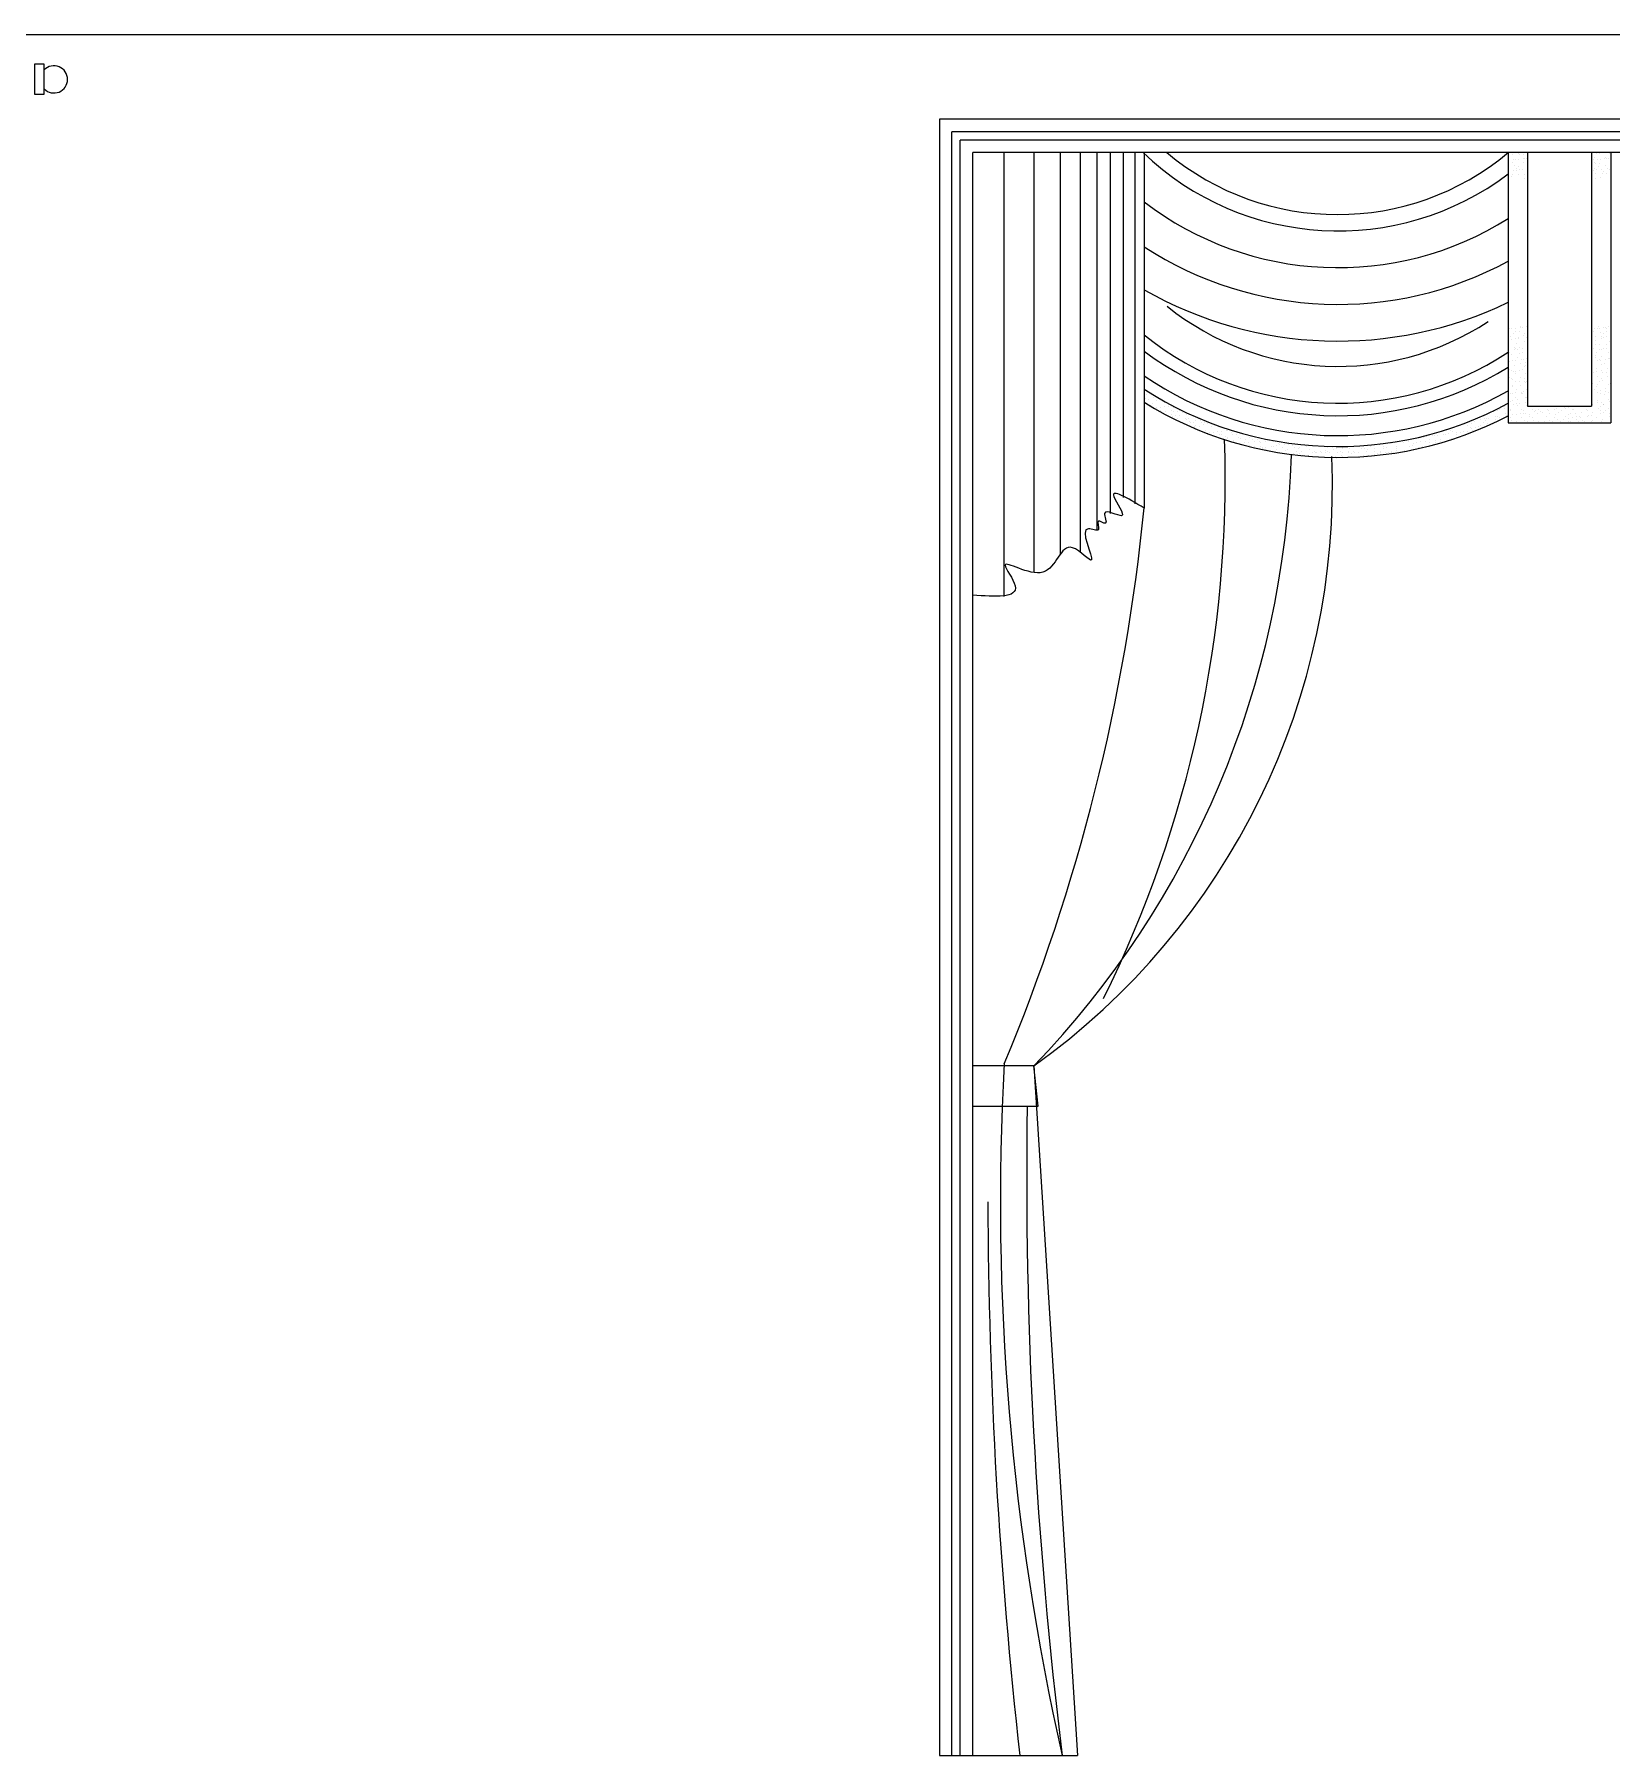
# Model space of a CAD drawing. Header units: inches. Extents: x 3.4 to 45.9, y 7.2 to 32.
# Drawn here: x 15.89 to 18.037, y 13.219 to 15.562 of the extents above; entities that cross this region are included whole.
import ezdxf

# ---------------------------------------------------------------- set-up
doc = ezdxf.new("R2010")
doc.units = ezdxf.units.IN
doc.header["$MEASUREMENT"] = 0
for name, color, linetype in [('02', 2, 'Continuous'), ('1', 1, 'Continuous'), ('4', 4, 'Continuous')]:
    doc.layers.add(name, color=color, linetype=linetype)

msp = doc.modelspace()

# ---------------------------------------------------------------- linework, layer by layer
at = {"layer": '02'}
for p, q in [((17.9027, 15.3987), (17.9027, 15.3987)), ((17.9104, 15.4005), (17.9104, 15.4005)), ((17.9124, 15.3984), (17.9124, 15.3984)), ((17.9175, 15.3989), (17.9175, 15.3989)), ((18.0163, 15.4007), (18.0163, 15.4007)), ((18.0213, 15.4002), (18.0213, 15.4002)), ((18.034, 15.4007), (18.034, 15.4007)), ((17.9033, 15.3912), (17.9033, 15.3912)), ((17.9063, 15.3916), (17.9063, 15.3916)), ((17.9109, 15.3922), (17.9109, 15.3922)), ((17.9173, 15.3939), (17.9173, 15.3939)), ((17.9186, 15.3932), (17.9186, 15.3932)), ((17.9215, 15.3936), (17.9215, 15.3936)), ((18.0123, 15.392), (18.0123, 15.392)), ((18.0145, 15.3949), (18.0145, 15.3949)), ((18.0183, 15.3917), (18.0183, 15.3917)), ((18.0229, 15.3923), (18.0229, 15.3923)), ((18.0276, 15.3935), (18.0276, 15.3935)), ((18.0293, 15.3951), (18.0293, 15.3951)), ((18.0306, 15.3933), (18.0306, 15.3933)), ((18.0335, 15.3937), (18.0335, 15.3937)), ((17.1222, 13.2187), (17.3101, 13.2187))]:
    msp.add_line(p, q, dxfattribs=at)
msp.add_lwpolyline([(15.9034, 15.5216), (15.8902, 15.5216), (15.8902, 15.4808), (15.9034, 15.4808)], close=True, dxfattribs=at)
msp.add_arc((15.9166, 15.5009), 0.0185, 224.373, 135.627, dxfattribs=at)
at = {"layer": '1'}
for p, q in [((17.2097, 15.4013), (17.2097, 14.797)), ((17.2507, 15.4013), (17.2507, 14.8297)), ((17.2864, 15.4013), (17.2864, 14.8539)), ((17.3138, 15.4013), (17.3138, 14.8579)), ((17.3367, 15.4013), (17.3367, 14.8868)), ((17.3545, 15.4013), (17.3545, 14.9099)), ((17.3724, 15.4013), (17.3724, 14.9315)), ((17.3883, 15.4013), (17.3883, 14.9232)), ((17.401, 15.4013), (17.401, 14.9173)), ((17.8967, 15.4013), (17.8967, 15.0332)), ((17.9228, 15.4013), (17.9228, 15.0561)), ((18.0103, 15.4013), (18.0103, 15.0561)), ((18.0364, 15.4013), (18.0364, 15.0332)), ((17.8974, 15.3863), (17.8974, 15.3863)), ((17.903, 15.3878), (17.903, 15.3878)), ((17.9034, 15.3769), (17.9034, 15.3769)), ((17.9059, 15.3837), (17.9059, 15.3837)), ((17.9086, 15.3791), (17.9086, 15.3791)), ((17.9086, 15.3773), (17.9086, 15.3773)), ((17.9102, 15.3821), (17.9102, 15.3821)), ((17.9115, 15.3776), (17.9115, 15.3776)), ((17.9161, 15.3782), (17.9161, 15.3782)), ((17.9179, 15.388), (17.9179, 15.388)), ((18.0129, 15.3763), (18.0129, 15.3763)), ((18.0143, 15.3873), (18.0143, 15.3873)), ((18.0145, 15.3793), (18.0145, 15.3793)), ((18.0154, 15.3864), (18.0154, 15.3864)), ((18.0169, 15.3778), (18.0169, 15.3778)), ((18.0203, 15.3819), (18.0203, 15.3819)), ((18.0209, 15.3865), (18.0209, 15.3865)), ((18.0235, 15.3777), (18.0235, 15.3777)), ((18.027, 15.3757), (18.027, 15.3757)), ((18.0296, 15.3842), (18.0296, 15.3842)), ((18.0321, 15.3793), (18.0321, 15.3793)), ((18.0345, 15.3778), (18.0345, 15.3778)), ((18.0358, 15.3793), (18.0358, 15.3793)), ((17.9005, 15.3681), (17.9005, 15.3681)), ((17.902, 15.3721), (17.902, 15.3721)), ((17.9106, 15.3712), (17.9106, 15.3712)), ((17.9186, 15.3721), (17.9186, 15.3721)), ((17.9186, 15.3661), (17.9186, 15.3661)), ((18.0149, 15.3662), (18.0149, 15.3662)), ((18.0152, 15.3731), (18.0152, 15.3731)), ((18.0224, 15.3674), (18.0224, 15.3674)), ((18.0255, 15.3723), (18.0255, 15.3723)), ((18.03, 15.3733), (18.03, 15.3733)), ((17.9132, 15.1649), (17.9132, 15.1649)), ((17.9138, 15.1633), (17.9138, 15.1633)), ((17.9156, 15.1634), (17.9156, 15.1634)), ((17.9213, 15.1643), (17.9213, 15.1643)), ((18.0191, 15.1651), (18.0191, 15.1651)), ((18.0258, 15.1633), (18.0258, 15.1633)), ((18.0287, 15.1637), (18.0287, 15.1637)), ((18.0333, 15.1643), (18.0333, 15.1643)), ((17.8968, 15.1494), (17.8968, 15.1494)), ((17.8985, 15.1613), (17.8985, 15.1613)), ((17.9001, 15.1507), (17.9001, 15.1507)), ((17.901, 15.147), (17.901, 15.147)), ((17.9015, 15.1616), (17.9015, 15.1616)), ((17.9041, 15.155), (17.9041, 15.155)), ((17.9061, 15.1623), (17.9061, 15.1623)), ((17.9065, 15.1579), (17.9065, 15.1579)), ((17.9067, 15.1477), (17.9067, 15.1477)), ((17.9077, 15.1409), (17.9077, 15.1409)), ((17.9113, 15.1493), (17.9113, 15.1493)), ((17.9113, 15.1483), (17.9113, 15.1483)), ((17.9121, 15.1575), (17.9121, 15.1575)), ((17.9181, 15.152), (17.9181, 15.152)), ((17.9189, 15.1552), (17.9189, 15.1552)), ((17.9193, 15.1443), (17.9193, 15.1443)), ((17.922, 15.1497), (17.922, 15.1497)), ((18.0124, 15.1581), (18.0124, 15.1581)), ((18.0135, 15.1617), (18.0135, 15.1617)), ((18.0151, 15.1455), (18.0151, 15.1455)), ((18.0159, 15.1512), (18.0159, 15.1512)), ((18.0162, 15.1403), (18.0162, 15.1403)), ((18.0181, 15.1623), (18.0181, 15.1623)), ((18.0205, 15.1611), (18.0205, 15.1611)), ((18.0211, 15.14), (18.0211, 15.14)), ((18.0227, 15.1565), (18.0227, 15.1565)), ((18.0233, 15.1483), (18.0233, 15.1483)), ((18.0236, 15.1509), (18.0236, 15.1509)), ((18.026, 15.1494), (18.026, 15.1494)), ((18.0265, 15.1556), (18.0265, 15.1556)), ((18.0301, 15.1581), (18.0301, 15.1581)), ((18.0304, 15.1623), (18.0304, 15.1623)), ((18.0307, 15.1514), (18.0307, 15.1514)), ((18.0311, 15.1405), (18.0311, 15.1405)), ((18.0346, 15.1439), (18.0346, 15.1439)), ((17.8972, 15.1385), (17.8972, 15.1385)), ((17.8975, 15.1276), (17.8975, 15.1276)), ((17.898, 15.1295), (17.898, 15.1295)), ((17.8989, 15.1173), (17.8989, 15.1173)), ((17.9013, 15.1263), (17.9013, 15.1263)), ((17.9019, 15.1177), (17.9019, 15.1177)), ((17.9047, 15.1365), (17.9047, 15.1365)), ((17.9048, 15.1332), (17.9048, 15.1332)), ((17.9065, 15.1183), (17.9065, 15.1183)), ((17.9071, 15.135), (17.9071, 15.135)), ((17.909, 15.1333), (17.909, 15.1333)), ((17.9093, 15.1223), (17.9093, 15.1223)), ((17.912, 15.1275), (17.912, 15.1275)), ((17.9127, 15.1364), (17.9127, 15.1364)), ((17.9142, 15.1193), (17.9142, 15.1193)), ((17.9157, 15.1295), (17.9157, 15.1295)), ((17.9165, 15.1343), (17.9165, 15.1343)), ((17.9171, 15.1197), (17.9171, 15.1197)), ((17.9218, 15.1203), (17.9218, 15.1203)), ((17.9223, 15.1365), (17.9223, 15.1365)), ((18.0107, 15.1289), (18.0107, 15.1289)), ((18.0109, 15.1174), (18.0109, 15.1174)), ((18.013, 15.1352), (18.013, 15.1352)), ((18.0151, 15.1225), (18.0151, 15.1225)), ((18.0156, 15.1244), (18.0156, 15.1244)), ((18.0166, 15.1294), (18.0166, 15.1294)), ((18.0185, 15.1184), (18.0185, 15.1184)), ((18.021, 15.1334), (18.021, 15.1334)), ((18.0213, 15.1192), (18.0213, 15.1192)), ((18.0223, 15.1182), (18.0223, 15.1182)), ((18.0238, 15.1237), (18.0238, 15.1237)), ((18.0239, 15.1338), (18.0239, 15.1338)), ((18.0267, 15.1348), (18.0267, 15.1348)), ((18.0291, 15.1198), (18.0291, 15.1198)), ((18.0306, 15.1352), (18.0306, 15.1352)), ((18.0327, 15.1293), (18.0327, 15.1293)), ((18.0338, 15.1204), (18.0338, 15.1204)), ((18.0352, 15.121), (18.0352, 15.121)), ((18.0362, 15.1354), (18.0362, 15.1354)), ((17.8969, 15.1097), (17.8969, 15.1097)), ((17.8986, 15.1066), (17.8986, 15.1066)), ((17.8986, 15.0948), (17.8986, 15.0948)), ((17.9008, 15.0939), (17.9008, 15.0939)), ((17.9018, 15.1052), (17.9018, 15.1052)), ((17.9032, 15.0924), (17.9032, 15.0924)), ((17.9042, 15.1033), (17.9042, 15.1033)), ((17.9055, 15.1113), (17.9055, 15.1113)), ((17.9071, 15.1037), (17.9071, 15.1037)), ((17.9072, 15.1011), (17.9072, 15.1011)), ((17.9117, 15.1043), (17.9117, 15.1043)), ((17.9134, 15.0945), (17.9134, 15.0945)), ((17.9139, 15.1147), (17.9139, 15.1147)), ((17.9162, 15.1066), (17.9162, 15.1066)), ((17.9184, 15.0939), (17.9184, 15.0939)), ((17.9189, 15.1101), (17.9189, 15.1101)), ((17.9203, 15.1153), (17.9203, 15.1153)), ((17.9204, 15.1115), (17.9204, 15.1115)), ((17.9207, 15.1006), (17.9207, 15.1006)), ((17.9224, 15.1057), (17.9224, 15.1057)), ((18.0131, 15.1013), (18.0131, 15.1013)), ((18.0169, 15.1026), (18.0169, 15.1026)), ((18.0173, 15.1076), (18.0173, 15.1076)), ((18.0177, 15.0966), (18.0177, 15.0966)), ((18.0237, 15.1044), (18.0237, 15.1044)), ((18.0241, 15.1128), (18.0241, 15.1128)), ((18.0243, 15.0941), (18.0243, 15.0941)), ((18.0245, 15.1019), (18.0245, 15.1019)), ((18.0273, 15.1137), (18.0273, 15.1137)), ((18.0307, 15.1013), (18.0307, 15.1013)), ((18.0321, 15.1078), (18.0321, 15.1078)), ((18.0325, 15.0968), (18.0325, 15.0968)), ((17.4046, 15.0718), (17.4046, 15.0718)), ((17.8971, 15.0877), (17.8971, 15.0877)), ((17.8994, 15.0733), (17.8994, 15.0733)), ((17.902, 15.0844), (17.902, 15.0844)), ((17.9023, 15.0737), (17.9023, 15.0737)), ((17.9031, 15.0834), (17.9031, 15.0834)), ((17.9063, 15.0895), (17.9063, 15.0895)), ((17.9069, 15.0743), (17.9069, 15.0743)), ((17.908, 15.0789), (17.908, 15.0789)), ((17.9123, 15.0897), (17.9123, 15.0897)), ((17.9134, 15.0838), (17.9134, 15.0838)), ((17.9146, 15.0753), (17.9146, 15.0753)), ((17.9147, 15.0728), (17.9147, 15.0728)), ((17.9163, 15.0727), (17.9163, 15.0727)), ((17.9176, 15.0757), (17.9176, 15.0757)), ((17.9191, 15.0894), (17.9191, 15.0894)), ((17.9201, 15.0884), (17.9201, 15.0884)), ((17.9211, 15.0897), (17.9211, 15.0897)), ((17.9214, 15.0788), (17.9214, 15.0788)), ((18.0104, 15.091), (18.0104, 15.091)), ((18.0107, 15.0801), (18.0107, 15.0801)), ((18.0111, 15.0692), (18.0111, 15.0692)), ((18.0115, 15.087), (18.0115, 15.087)), ((18.0136, 15.0784), (18.0136, 15.0784)), ((18.0164, 15.0825), (18.0164, 15.0825)), ((18.018, 15.0857), (18.018, 15.0857)), ((18.0184, 15.0748), (18.0184, 15.0748)), ((18.0214, 15.0894), (18.0214, 15.0894)), ((18.0221, 15.0773), (18.0221, 15.0773)), ((18.0222, 15.0729), (18.0222, 15.0729)), ((18.0249, 15.091), (18.0249, 15.091)), ((18.028, 15.0718), (18.028, 15.0718)), ((18.0289, 15.0799), (18.0289, 15.0799)), ((18.0296, 15.0758), (18.0296, 15.0758)), ((18.0329, 15.0859), (18.0329, 15.0859)), ((18.0332, 15.075), (18.0332, 15.075)), ((18.0353, 15.0871), (18.0353, 15.0871)), ((17.4027, 15.0666), (17.4027, 15.0666)), ((17.4068, 15.0648), (17.4068, 15.0648)), ((17.4092, 15.0576), (17.4092, 15.0576)), ((17.4117, 15.0603), (17.4117, 15.0603)), ((17.4132, 15.068), (17.4132, 15.068)), ((17.4178, 15.0686), (17.4178, 15.0686)), ((17.4182, 15.0631), (17.4182, 15.0631)), ((17.4184, 15.0542), (17.4184, 15.0542)), ((17.4228, 15.0655), (17.4228, 15.0655)), ((17.4232, 15.0546), (17.4232, 15.0546)), ((17.4233, 15.0497), (17.4233, 15.0497)), ((17.429, 15.0554), (17.429, 15.0554)), ((17.4304, 15.0489), (17.4304, 15.0489)), ((17.4308, 15.0605), (17.4308, 15.0605)), ((17.4336, 15.056), (17.4336, 15.056)), ((17.438, 15.0505), (17.438, 15.0505)), ((17.4385, 15.0552), (17.4385, 15.0552)), ((17.4403, 15.0546), (17.4403, 15.0546)), ((17.4404, 15.0489), (17.4404, 15.0489)), ((17.447, 15.0485), (17.447, 15.0485)), ((17.4487, 15.0505), (17.4487, 15.0505)), ((17.4535, 15.0475), (17.4535, 15.0475)), ((17.8742, 15.0482), (17.8742, 15.0482)), ((17.877, 15.0482), (17.877, 15.0482)), ((17.8816, 15.0497), (17.8816, 15.0497)), ((17.8852, 15.051), (17.8852, 15.051)), ((17.892, 15.0562), (17.892, 15.0562)), ((17.8922, 15.0522), (17.8922, 15.0522)), ((17.8927, 15.0455), (17.8927, 15.0455)), ((17.8969, 15.0583), (17.8969, 15.0583)), ((17.8977, 15.0678), (17.8977, 15.0678)), ((17.8992, 15.0498), (17.8992, 15.0498)), ((17.8997, 15.0621), (17.8997, 15.0621)), ((17.9, 15.0512), (17.9, 15.0512)), ((17.9026, 15.0633), (17.9026, 15.0633)), ((17.9033, 15.0585), (17.9033, 15.0585)), ((17.907, 15.0677), (17.907, 15.0677)), ((17.9075, 15.0597), (17.9075, 15.0597)), ((17.9093, 15.0572), (17.9093, 15.0572)), ((17.9099, 15.0655), (17.9099, 15.0655)), ((17.9121, 15.0603), (17.9121, 15.0603)), ((17.9128, 15.0458), (17.9128, 15.0458)), ((17.9145, 15.0513), (17.9145, 15.0513)), ((17.9169, 15.0498), (17.9169, 15.0498)), ((17.9174, 15.0464), (17.9174, 15.0464)), ((17.9196, 15.0683), (17.9196, 15.0683)), ((17.9198, 15.0614), (17.9198, 15.0614)), ((17.9209, 15.0465), (17.9209, 15.0465)), ((17.9218, 15.0679), (17.9218, 15.0679)), ((17.9222, 15.0569), (17.9222, 15.0569)), ((17.9228, 15.0561), (18.0103, 15.0561)), ((17.9298, 15.0516), (17.9298, 15.0516)), ((17.9326, 15.0484), (17.9326, 15.0484)), ((17.9345, 15.0498), (17.9345, 15.0498)), ((17.937, 15.046), (17.937, 15.046)), ((17.9379, 15.0515), (17.9379, 15.0515)), ((17.9403, 15.0494), (17.9403, 15.0494)), ((17.9429, 15.047), (17.9429, 15.047)), ((17.9498, 15.0514), (17.9498, 15.0514)), ((17.9522, 15.0499), (17.9522, 15.0499)), ((17.9523, 15.0465), (17.9523, 15.0465)), ((17.9592, 15.0518), (17.9592, 15.0518)), ((17.9631, 15.0524), (17.9631, 15.0524)), ((17.9655, 15.0468), (17.9655, 15.0468)), ((17.9698, 15.0499), (17.9698, 15.0499)), ((17.9738, 15.0538), (17.9738, 15.0538)), ((17.9745, 15.0523), (17.9745, 15.0523)), ((17.9784, 15.0544), (17.9784, 15.0544)), ((17.9816, 15.0466), (17.9816, 15.0466)), ((17.9836, 15.0508), (17.9836, 15.0508)), ((17.9851, 15.0515), (17.9851, 15.0515)), ((17.9885, 15.0463), (17.9885, 15.0463)), ((17.989, 15.0558), (17.989, 15.0558)), ((17.997, 15.0472), (17.997, 15.0472)), ((18.0006, 15.0558), (18.0006, 15.0558)), ((18.0027, 15.0515), (18.0027, 15.0515)), ((18.0051, 15.05), (18.0051, 15.05)), ((18.011, 15.0669), (18.011, 15.0669)), ((18.0114, 15.0583), (18.0114, 15.0583)), ((18.0118, 15.0474), (18.0118, 15.0474)), ((18.0177, 15.0607), (18.0177, 15.0607)), ((18.0187, 15.0639), (18.0187, 15.0639)), ((18.0191, 15.053), (18.0191, 15.053)), ((18.0218, 15.0454), (18.0218, 15.0454)), ((18.0226, 15.0562), (18.0226, 15.0562)), ((18.0228, 15.05), (18.0228, 15.05)), ((18.0241, 15.0604), (18.0241, 15.0604)), ((18.0259, 15.0582), (18.0259, 15.0582)), ((18.0263, 15.0473), (18.0263, 15.0473)), ((18.0268, 15.0587), (18.0268, 15.0587)), ((18.0293, 15.0501), (18.0293, 15.0501)), ((18.0335, 15.0657), (18.0335, 15.0657)), ((18.0339, 15.0532), (18.0339, 15.0532)), ((18.0342, 15.0456), (18.0342, 15.0456)), ((18.0348, 15.0618), (18.0348, 15.0618)), ((18.0358, 15.0642), (18.0358, 15.0642)), ((18.0369, 15.0513), (18.0369, 15.0513)), ((18.0371, 15.0568), (18.0371, 15.0568)), ((17.4388, 15.0442), (17.4388, 15.0442)), ((17.4389, 15.0421), (17.4389, 15.0421)), ((17.4436, 15.0427), (17.4436, 15.0427)), ((17.446, 15.0386), (17.446, 15.0386)), ((17.449, 15.0435), (17.449, 15.0435)), ((17.454, 15.0335), (17.454, 15.0335)), ((17.4576, 15.0388), (17.4576, 15.0388)), ((17.4586, 15.0379), (17.4586, 15.0379)), ((17.4587, 15.0447), (17.4587, 15.0447)), ((17.4613, 15.0391), (17.4613, 15.0391)), ((17.4618, 15.0451), (17.4618, 15.0451)), ((17.4627, 15.0348), (17.4627, 15.0348)), ((17.4636, 15.0333), (17.4636, 15.0333)), ((17.4685, 15.0335), (17.4685, 15.0335)), ((17.4692, 15.0282), (17.4692, 15.0282)), ((17.4702, 15.0272), (17.4702, 15.0272)), ((17.4707, 15.0365), (17.4707, 15.0365)), ((17.4713, 15.0293), (17.4713, 15.0293)), ((17.4754, 15.0387), (17.4754, 15.0387)), ((17.4765, 15.0284), (17.4765, 15.0284)), ((17.4779, 15.0363), (17.4779, 15.0363)), ((17.4793, 15.0332), (17.4793, 15.0332)), ((17.4814, 15.0312), (17.4814, 15.0312)), ((17.4838, 15.034), (17.4838, 15.034)), ((17.4842, 15.0231), (17.4842, 15.0231)), ((17.4873, 15.0322), (17.4873, 15.0322)), ((17.4922, 15.0277), (17.4922, 15.0277)), ((17.5006, 15.0222), (17.5006, 15.0222)), ((17.5135, 15.0232), (17.5135, 15.0232)), ((17.5151, 15.0227), (17.5151, 15.0227)), ((17.812, 15.0228), (17.812, 15.0228)), ((17.8178, 15.0228), (17.8178, 15.0228)), ((17.826, 15.0279), (17.826, 15.0279)), ((17.8418, 15.03), (17.8418, 15.03)), ((17.8447, 15.0276), (17.8447, 15.0276)), ((17.8461, 15.0328), (17.8461, 15.0328)), ((17.8468, 15.0257), (17.8468, 15.0257)), ((17.8485, 15.037), (17.8485, 15.037)), ((17.8485, 15.0228), (17.8485, 15.0228)), ((17.8509, 15.0355), (17.8509, 15.0355)), ((17.8517, 15.0276), (17.8517, 15.0276)), ((17.854, 15.0234), (17.854, 15.0234)), ((17.8557, 15.0396), (17.8557, 15.0396)), ((17.8561, 15.0286), (17.8561, 15.0286)), ((17.8589, 15.0372), (17.8589, 15.0372)), ((17.8595, 15.03), (17.8595, 15.03)), ((17.8634, 15.0342), (17.8634, 15.0342)), ((17.8641, 15.0393), (17.8641, 15.0393)), ((17.8661, 15.037), (17.8661, 15.037)), ((17.867, 15.0397), (17.867, 15.0397)), ((17.8687, 15.0326), (17.8687, 15.0326)), ((17.8702, 15.0395), (17.8702, 15.0395)), ((17.8788, 15.0375), (17.8788, 15.0375)), ((17.8793, 15.0414), (17.8793, 15.0414)), ((17.8809, 15.0356), (17.8809, 15.0356)), ((17.8823, 15.0417), (17.8823, 15.0417)), ((17.8855, 15.04), (17.8855, 15.04)), ((17.8858, 15.0375), (17.8858, 15.0375)), ((17.8946, 15.0434), (17.8946, 15.0434)), ((17.8967, 15.0332), (18.0364, 15.0332)), ((17.8975, 15.0438), (17.8975, 15.0438)), ((17.9004, 15.0402), (17.9004, 15.0402)), ((17.9014, 15.0371), (17.9014, 15.0371)), ((17.9021, 15.0444), (17.9021, 15.0444)), ((17.9078, 15.0443), (17.9078, 15.0443)), ((17.908, 15.0349), (17.908, 15.0349)), ((17.9149, 15.0402), (17.9149, 15.0402)), ((17.9191, 15.0371), (17.9191, 15.0371)), ((17.9229, 15.0351), (17.9229, 15.0351)), ((17.9255, 15.0443), (17.9255, 15.0443)), ((17.9258, 15.042), (17.9258, 15.042)), ((17.9302, 15.0407), (17.9302, 15.0407)), ((17.9303, 15.0334), (17.9303, 15.0334)), ((17.9315, 15.0368), (17.9315, 15.0368)), ((17.9374, 15.035), (17.9374, 15.035)), ((17.9455, 15.0354), (17.9455, 15.0354)), ((17.9485, 15.0418), (17.9485, 15.0418)), ((17.9531, 15.0364), (17.9531, 15.0364)), ((17.9568, 15.0357), (17.9568, 15.0357)), ((17.9595, 15.0408), (17.9595, 15.0408)), ((17.9608, 15.0444), (17.9608, 15.0444)), ((17.9637, 15.0378), (17.9637, 15.0378)), ((17.9675, 15.0358), (17.9675, 15.0358)), ((17.972, 15.0372), (17.972, 15.0372)), ((17.9748, 15.0414), (17.9748, 15.0414)), ((17.9782, 15.0352), (17.9782, 15.0352)), ((17.9784, 15.0444), (17.9784, 15.0444)), ((17.979, 15.0398), (17.979, 15.0398)), ((17.982, 15.0357), (17.982, 15.0357)), ((17.9836, 15.0404), (17.9836, 15.0404)), ((17.9896, 15.0416), (17.9896, 15.0416)), ((17.9897, 15.0373), (17.9897, 15.0373)), ((17.9921, 15.0357), (17.9921, 15.0357)), ((17.9943, 15.0418), (17.9943, 15.0418)), ((17.9952, 15.0402), (17.9952, 15.0402)), ((17.9973, 15.0363), (17.9973, 15.0363)), ((18.0002, 15.0356), (18.0002, 15.0356)), ((18.0041, 15.0415), (18.0041, 15.0415)), ((18.0066, 15.0434), (18.0066, 15.0434)), ((18.0095, 15.0438), (18.0095, 15.0438)), ((18.0097, 15.0358), (18.0097, 15.0358)), ((18.0121, 15.0364), (18.0121, 15.0364)), ((18.0172, 15.0406), (18.0172, 15.0406)), ((18.0239, 15.0345), (18.0239, 15.0345)), ((18.025, 15.0373), (18.025, 15.0373)), ((18.0343, 15.0422), (18.0343, 15.0422)), ((18.0366, 15.0443), (18.0366, 15.0443)), ((17.4875, 15.0191), (17.4875, 15.0191)), ((17.4905, 15.0195), (17.4905, 15.0195)), ((17.4914, 15.0174), (17.4914, 15.0174)), ((17.4951, 15.0201), (17.4951, 15.0201)), ((17.5038, 15.017), (17.5038, 15.017)), ((17.5057, 15.0215), (17.5057, 15.0215)), ((17.5067, 15.018), (17.5067, 15.018)), ((17.5095, 15.0119), (17.5095, 15.0119)), ((17.5111, 15.0152), (17.5111, 15.0152)), ((17.5139, 15.0123), (17.5139, 15.0123)), ((17.5149, 15.0131), (17.5149, 15.0131)), ((17.5202, 15.0207), (17.5202, 15.0207)), ((17.5215, 15.0181), (17.5215, 15.0181)), ((17.5224, 15.008), (17.5224, 15.008)), ((17.5233, 15.0092), (17.5233, 15.0092)), ((17.5265, 15.0168), (17.5265, 15.0168)), ((17.5292, 15.0128), (17.5292, 15.0128)), ((17.5325, 15.0114), (17.5325, 15.0114)), ((17.5332, 15.0192), (17.5332, 15.0192)), ((17.536, 15.0181), (17.536, 15.0181)), ((17.5381, 15.0062), (17.5381, 15.0062)), ((17.5385, 15.0112), (17.5385, 15.0112)), ((17.5424, 15.0065), (17.5424, 15.0065)), ((17.544, 15.013), (17.544, 15.013)), ((17.5444, 15.0021), (17.5444, 15.0021)), ((17.5464, 15.0152), (17.5464, 15.0152)), ((17.5485, 15.0109), (17.5485, 15.0109)), ((17.551, 15.0011), (17.551, 15.0011)), ((17.5517, 15.0077), (17.5517, 15.0077)), ((17.5538, 15.0132), (17.5538, 15.0132)), ((17.5552, 15.0112), (17.5552, 15.0112)), ((17.5577, 15.0081), (17.5577, 15.0081)), ((17.5598, 15.0005), (17.5598, 15.0005)), ((17.56, 15.0066), (17.56, 15.0066)), ((17.5619, 14.9996), (17.5619, 14.9996)), ((17.5619, 14.9986), (17.5619, 14.9986)), ((17.5665, 15.0079), (17.5665, 15.0079)), ((17.5665, 15.0002), (17.5665, 15.0002)), ((17.5742, 15.0012), (17.5742, 15.0012)), ((17.5753, 15.0081), (17.5753, 15.0081)), ((17.5772, 15.0016), (17.5772, 15.0016)), ((17.5818, 15.0022), (17.5818, 15.0022)), ((17.5838, 15.0055), (17.5838, 15.0055)), ((17.5848, 15.0045), (17.5848, 15.0045)), ((17.5898, 15), (17.5898, 15)), ((17.5924, 15.0036), (17.5924, 15.0036)), ((17.5971, 15.0042), (17.5971, 15.0042)), ((17.6017, 15.0048), (17.6017, 15.0048)), ((17.6035, 15.0027), (17.6035, 15.0027)), ((17.6058, 14.9995), (17.6058, 14.9995)), ((17.6124, 14.9998), (17.6124, 14.9998)), ((17.6216, 15.0012), (17.6216, 15.0012)), ((17.6392, 15.0012), (17.6392, 15.0012)), ((17.6512, 14.9991), (17.6512, 14.9991)), ((17.6581, 14.9991), (17.6581, 14.9991)), ((17.671, 14.9993), (17.671, 14.9993)), ((17.6785, 15.0003), (17.6785, 15.0003)), ((17.6811, 14.9986), (17.6811, 14.9986)), ((17.6862, 15.0013), (17.6862, 15.0013)), ((17.6922, 15.0013), (17.6922, 15.0013)), ((17.7008, 14.999), (17.7008, 14.999)), ((17.7098, 15.0013), (17.7098, 15.0013)), ((17.7153, 14.9989), (17.7153, 14.9989)), ((17.7209, 15.0034), (17.7209, 15.0034)), ((17.7275, 15.0014), (17.7275, 15.0014)), ((17.7306, 14.9995), (17.7306, 14.9995)), ((17.7374, 15.0047), (17.7374, 15.0047)), ((17.7446, 14.999), (17.7446, 14.999)), ((17.7451, 15.0014), (17.7451, 15.0014)), ((17.7542, 15.0069), (17.7542, 15.0069)), ((17.7609, 15.0079), (17.7609, 15.0079)), ((17.7628, 15.0014), (17.7628, 15.0014)), ((17.7665, 15.0027), (17.7665, 15.0027)), ((17.7675, 15.0055), (17.7675, 15.0055)), ((17.7701, 15.0123), (17.7701, 15.0123)), ((17.7718, 15.0069), (17.7718, 15.0069)), ((17.7752, 15.0001), (17.7752, 15.0001)), ((17.7766, 15.0077), (17.7766, 15.0077)), ((17.7779, 15.0129), (17.7779, 15.0129)), ((17.7804, 15.0015), (17.7804, 15.0015)), ((17.7807, 15.0137), (17.7807, 15.0137)), ((17.7836, 15.0077), (17.7836, 15.0077)), ((17.7853, 15.0143), (17.7853, 15.0143)), ((17.7889, 15.0106), (17.7889, 15.0106)), ((17.7894, 15.007), (17.7894, 15.007)), ((17.7895, 15.0022), (17.7895, 15.0022)), ((17.7935, 15.0157), (17.7935, 15.0157)), ((17.796, 15.0157), (17.796, 15.0157)), ((17.7973, 15.0059), (17.7973, 15.0059)), ((17.7975, 15.0087), (17.7975, 15.0087)), ((17.8006, 15.0163), (17.8006, 15.0163)), ((17.8042, 15.0112), (17.8042, 15.0112)), ((17.8047, 15.0085), (17.8047, 15.0085)), ((17.8066, 15.0072), (17.8066, 15.0072)), ((17.8083, 15.0173), (17.8083, 15.0173)), ((17.8118, 15.0171), (17.8118, 15.0171)), ((17.8158, 15.0183), (17.8158, 15.0183)), ((17.8195, 15.0117), (17.8195, 15.0117)), ((17.8202, 15.0212), (17.8202, 15.0212)), ((17.8236, 15.0122), (17.8236, 15.0122)), ((17.8263, 15.017), (17.8263, 15.017)), ((17.8265, 15.0197), (17.8265, 15.0197)), ((17.8311, 15.0203), (17.8311, 15.0203)), ((17.8357, 15.0217), (17.8357, 15.0217)), ((17.8417, 15.0217), (17.8417, 15.0217)), ((17.5669, 14.997), (17.5669, 14.997)), ((17.5727, 14.9951), (17.5727, 14.9951)), ((17.5814, 14.9969), (17.5814, 14.9969)), ((17.5941, 14.9955), (17.5941, 14.9955)), ((17.5967, 14.9975), (17.5967, 14.9975)), ((17.6039, 14.9918), (17.6039, 14.9918)), ((17.6082, 14.994), (17.6082, 14.994)), ((17.6115, 14.9977), (17.6115, 14.9977)), ((17.613, 14.9909), (17.613, 14.9909)), ((17.6152, 14.994), (17.6152, 14.994)), ((17.6171, 14.9892), (17.6171, 14.9892)), ((17.6241, 14.9892), (17.6241, 14.9892)), ((17.6251, 14.9882), (17.6251, 14.9882)), ((17.626, 14.9976), (17.626, 14.9976)), ((17.6296, 14.9934), (17.6296, 14.9934)), ((17.6328, 14.994), (17.6328, 14.994)), ((17.634, 14.9925), (17.634, 14.9925)), ((17.6352, 14.9925), (17.6352, 14.9925)), ((17.6411, 14.9942), (17.6411, 14.9942)), ((17.6417, 14.9872), (17.6417, 14.9872)), ((17.6421, 14.9932), (17.6421, 14.9932)), ((17.648, 14.9962), (17.648, 14.9962)), ((17.6485, 14.9925), (17.6485, 14.9925)), ((17.6505, 14.9941), (17.6505, 14.9941)), ((17.6529, 14.9925), (17.6529, 14.9925)), ((17.6565, 14.9874), (17.6565, 14.9874)), ((17.6587, 14.9976), (17.6587, 14.9976)), ((17.6615, 14.9871), (17.6615, 14.9871)), ((17.6633, 14.9982), (17.6633, 14.9982)), ((17.6638, 14.993), (17.6638, 14.993)), ((17.6681, 14.9941), (17.6681, 14.9941)), ((17.6697, 14.9885), (17.6697, 14.9885)), ((17.6705, 14.9926), (17.6705, 14.9926)), ((17.6706, 14.9983), (17.6706, 14.9983)), ((17.671, 14.9873), (17.671, 14.9873)), ((17.6786, 14.9932), (17.6786, 14.9932)), ((17.6788, 14.9941), (17.6788, 14.9941)), ((17.6791, 14.9871), (17.6791, 14.9871)), ((17.6836, 14.9911), (17.6836, 14.9911)), ((17.6858, 14.9941), (17.6858, 14.9941)), ((17.6868, 14.9935), (17.6868, 14.9935)), ((17.6885, 14.9869), (17.6885, 14.9869)), ((17.6928, 14.988), (17.6928, 14.988)), ((17.6931, 14.9931), (17.6931, 14.9931)), ((17.6972, 14.9981), (17.6972, 14.9981)), ((17.699, 14.9883), (17.699, 14.9883)), ((17.7034, 14.9942), (17.7034, 14.9942)), ((17.7036, 14.9889), (17.7036, 14.9889)), ((17.7049, 14.9975), (17.7049, 14.9975)), ((17.7067, 14.9893), (17.7067, 14.9893)), ((17.7141, 14.9942), (17.7141, 14.9942)), ((17.7143, 14.9903), (17.7143, 14.9903)), ((17.7189, 14.9911), (17.7189, 14.9911)), ((17.7233, 14.9939), (17.7233, 14.9939)), ((17.7234, 14.9927), (17.7234, 14.9927)), ((17.7268, 14.9979), (17.7268, 14.9979)), ((17.7295, 14.9923), (17.7295, 14.9923)), ((17.7341, 14.9929), (17.7341, 14.9929)), ((17.7372, 14.9933), (17.7372, 14.9933)), ((17.7378, 14.9938), (17.7378, 14.9938)), ((17.7411, 14.9927), (17.7411, 14.9927)), ((17.7446, 14.9958), (17.7446, 14.9958)), ((17.7494, 14.9942), (17.7494, 14.9942)), ((17.7531, 14.9944), (17.7531, 14.9944)), ((17.7554, 14.9957), (17.7554, 14.9957)), ((17.7646, 14.9969), (17.7646, 14.9969)), ((17.7677, 14.9973), (17.7677, 14.9973)), ((17.7707, 14.9977), (17.7707, 14.9977)), ((17.2507, 14.1576), (17.1676, 14.1576)), ((17.2565, 14.103), (17.2507, 14.1576)), ((17.2507, 14.1576), (17.3101, 13.2187)), ((17.1676, 14.103), (17.2565, 14.103))]:
    msp.add_line(p, q, dxfattribs=at)
for centre, radius, start, end in [((17.6651, 15.6786), 0.384, 226.2362, 307.1021), ((17.6643, 15.679), 0.3621, 230.069, 309.931), ((17.6651, 15.6786), 0.434, 232.5075, 302.2581), ((17.6651, 15.6786), 0.484, 236.9224, 298.5936), ((17.6651, 15.6786), 0.534, 240.352, 295.7076), ((17.665, 15.4816), 0.3715, 231.2039, 303.3509), ((17.665, 15.4816), 0.4215, 231.2039, 303.3509), ((17.665, 15.483), 0.44, 233.1257, 301.7752), ((17.665, 15.4852), 0.4693, 235.7672, 299.5874), ((17.665, 15.4864), 0.4853, 237.044, 298.5217), ((17.665, 15.4875), 0.5013, 238.2221, 297.5341), ((15.9153, 14.9579), 1.5961, 333.6559, 1.9036), ((16.3486, 15.0278), 1.2534, 316.033, 358.2451), ((16.6854, 14.9482), 0.9719, 305.5685, 2.3112), ((14.7847, 15.1736), 2.6288, 337.3332, 354.4064), ((20.6107, 13.9714), 3.4055, 176.8164, 192.7692), ((23.684, 14.0071), 6.443, 179.1467, 187.02846), ((24.1487, 13.9962), 6.9606, 180.19221, 186.41368)]:
    msp.add_arc(centre, radius, start, end, dxfattribs=at)
msp.add_spline([(17.401, 14.9173), (17.3597, 14.9329), (17.3703, 14.9069), (17.3472, 14.91), (17.3483, 14.8965), (17.3387, 14.8996), (17.3387, 14.8882), (17.3252, 14.8892), (17.3294, 14.8466), (17.3034, 14.8633), (17.2631, 14.83), (17.2118, 14.8393), (17.2253, 14.8113), (17.1676, 14.7988)], degree=3, dxfattribs=at)
at = {"layer": '4'}
for p, q in [((3.7032, 15.5622), (24.0294, 15.5622)), ((20.1806, 15.4467), (17.1222, 15.4467)), ((17.1222, 15.4467), (17.1222, 13.2187)), ((17.1392, 13.2187), (17.1392, 15.4297)), ((20.1636, 15.4297), (17.1392, 15.4297)), ((20.1522, 15.4183), (17.1506, 15.4183)), ((17.1506, 13.2187), (17.1506, 15.4183)), ((20.1352, 15.4013), (17.1676, 15.4013)), ((17.1676, 13.2187), (17.1676, 15.4013))]:
    msp.add_line(p, q, dxfattribs=at)

doc.saveas('drawing.dxf')
